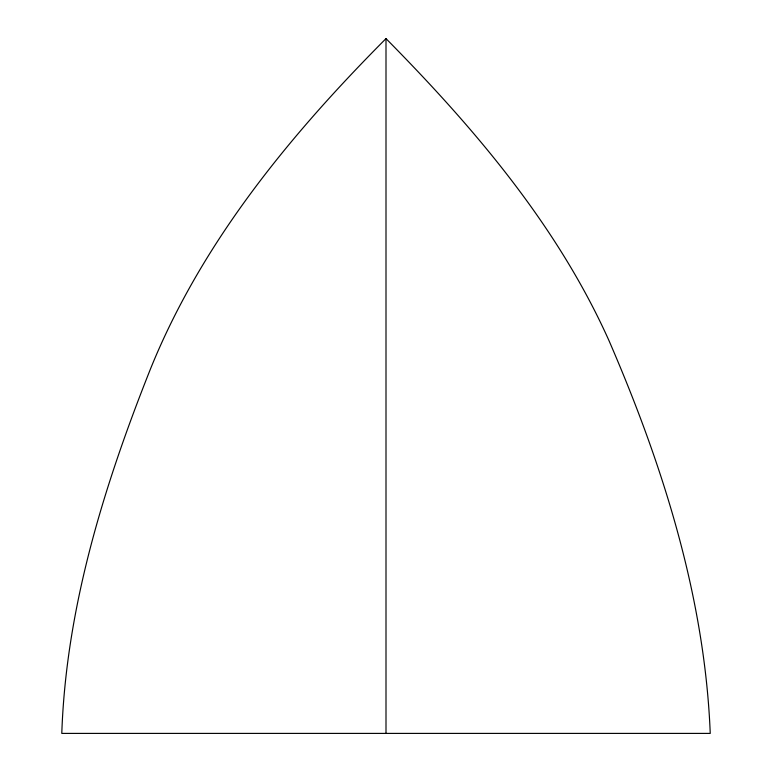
<?xml version="1.0" encoding="UTF-8"?>
<svg xmlns="http://www.w3.org/2000/svg" width="772" height="772" viewBox="0 0 772 772"><rect width="100%" height="100%" fill="white"/><g stroke="black" fill="none" stroke-linecap="round" stroke-linejoin="round"><path stroke-width="1.16" d="M386 38.6C290.253 134.81 201.772 242.08 150.405 369.122C104.162 485.308 66.083 607.583 61.789 733.4L710.24 733.4C704.778 597.277 662.752 464.754 608.934 340.51C557.162 225.183 474.066 127.805 386 38.6L386 733.4"/></g></svg>
